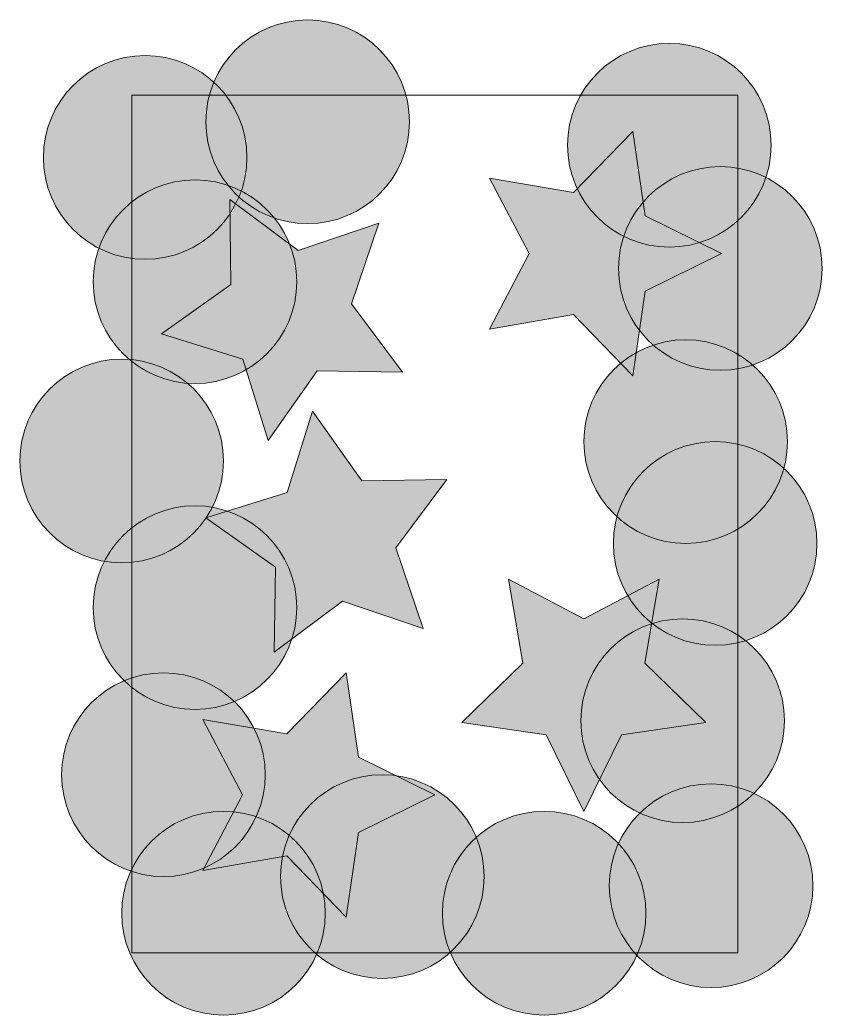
# Model space of a CAD drawing. Extents: x -110 to 678, y -903 to 74.
import ezdxf

# ---------------------------------------------------------------- set-up
doc = ezdxf.new("R2010")
doc.units = 0
doc.header["$MEASUREMENT"] = 0
doc.layers.add('Layer 1', color=7, linetype='Continuous', lineweight=0)

# ---------------------------------------------------------------- blocks, each defined once
blk = doc.blocks.new('Block_0')
at = {"layer": 'Layer 1', "true_color": 0xed1c24, "transparency": 33554687}
h = blk.add_hatch(color=240, dxfattribs=at)
h.dxf.hatch_style = 2
edge = h.paths.add_edge_path()
edge.add_arc((172.64, -26), 100, 0, 360)
at = {"layer": 'Layer 1', "true_color": 0xffde17, "transparency": 33554687}
h = blk.add_hatch(color=40, dxfattribs=at)
h.dxf.hatch_style = 2
edge = h.paths.add_edge_path()
edge.add_arc((528, -49), 100, 0, 360)
at = {"layer": 'Layer 1', "true_color": 0xf26522, "transparency": 33554687}
h = blk.add_hatch(color=30, dxfattribs=at)
h.dxf.hatch_style = 2
edge = h.paths.add_edge_path()
edge.add_arc((13, -61), 100, 0, 360)
at = {"layer": 'Layer 1', "true_color": 0x7f3f98, "transparency": 33554687}
h = blk.add_hatch(color=205, dxfattribs=at)
h.dxf.hatch_style = 2
h.paths.add_polyline_path([(579.21, -155.4), (504.16, -192.44), (492.12, -275.26), (433.7, -215.33), (351.21, -229.48), (390.16, -155.4), (351.21, -81.32), (433.7, -95.46), (492.12, -35.53), (504.16, -118.36)])
at = {"layer": 'Layer 1', "true_color": 0xf26522, "transparency": 33554687}
h = blk.add_hatch(color=30, dxfattribs=at)
h.dxf.hatch_style = 2
edge = h.paths.add_edge_path()
edge.add_arc((578, -170), 100, 0, 360)
at = {"layer": 'Layer 1', "true_color": 0xffde17, "transparency": 33554687}
h = blk.add_hatch(color=40, dxfattribs=at)
h.dxf.hatch_style = 2
edge = h.paths.add_edge_path()
edge.add_arc((62, -183), 100, 0, 360)
at = {"layer": 'Layer 1', "true_color": 0xed1c24, "transparency": 33554687}
h = blk.add_hatch(color=240, dxfattribs=at)
h.dxf.hatch_style = 2
h.paths.add_polyline_path([(242.61, -125.39), (215.73, -204.65), (265.79, -271.73), (182.1, -270.66), (133.77, -338.99), (108.93, -259.07), (29.01, -234.23), (97.34, -185.9), (96.27, -102.21), (163.35, -152.27)])
at = {"layer": 'Layer 1', "true_color": 0x00a14b, "transparency": 33554687}
h = blk.add_hatch(color=114, dxfattribs=at)
h.dxf.hatch_style = 2
edge = h.paths.add_edge_path()
edge.add_arc((544, -340), 100, 0, 360)
at = {"layer": 'Layer 1', "true_color": 0x21409a, "transparency": 33554687}
h = blk.add_hatch(color=154, dxfattribs=at)
h.dxf.hatch_style = 2
edge = h.paths.add_edge_path()
edge.add_arc((-10, -359), 100, 0, 360)
at = {"layer": 'Layer 1', "true_color": 0xf26522, "transparency": 33554687}
h = blk.add_hatch(color=30, dxfattribs=at)
h.dxf.hatch_style = 2
h.paths.add_polyline_path([(286.24, -523.61), (206.98, -496.73), (139.9, -546.79), (140.97, -463.1), (72.64, -414.77), (152.56, -389.93), (177.41, -310.01), (225.73, -378.34), (309.42, -377.27), (259.36, -444.35)])
at = {"layer": 'Layer 1', "true_color": 0x21409a, "transparency": 33554687}
h = blk.add_hatch(color=154, dxfattribs=at)
h.dxf.hatch_style = 2
edge = h.paths.add_edge_path()
edge.add_arc((573, -440), 100, 0, 360)
at = {"layer": 'Layer 1', "true_color": 0x7f3f98, "transparency": 33554687}
h = blk.add_hatch(color=205, dxfattribs=at)
h.dxf.hatch_style = 2
edge = h.paths.add_edge_path()
edge.add_arc((62, -503), 100, 0, 360)
at = {"layer": 'Layer 1', "true_color": 0xf26522, "transparency": 33554687}
h = blk.add_hatch(color=30, dxfattribs=at)
h.dxf.hatch_style = 2
h.paths.add_polyline_path([(444, -703), (406.96, -627.95), (324.13, -615.91), (384.07, -557.49), (369.92, -475), (444, -513.95), (518.08, -475), (503.93, -557.49), (563.87, -615.91), (481.04, -627.95)])
at = {"layer": 'Layer 1', "true_color": 0x7f3f98, "transparency": 33554687}
h = blk.add_hatch(color=205, dxfattribs=at)
h.dxf.hatch_style = 2
edge = h.paths.add_edge_path()
edge.add_arc((541, -614), 100, 0, 360)
at = {"layer": 'Layer 1', "true_color": 0x21409a, "transparency": 33554687}
h = blk.add_hatch(color=154, dxfattribs=at)
h.dxf.hatch_style = 2
edge = h.paths.add_edge_path()
edge.add_arc((31, -667), 100, 0, 360)
at = {"layer": 'Layer 1', "true_color": 0xed1c24, "transparency": 33554687}
h = blk.add_hatch(color=240, dxfattribs=at)
h.dxf.hatch_style = 2
h.paths.add_polyline_path([(297.64, -686.87), (222.58, -723.91), (210.55, -806.73), (152.13, -746.8), (69.64, -760.95), (108.58, -686.87), (69.64, -612.78), (152.13, -626.93), (210.55, -567), (222.58, -649.83)])
at = {"layer": 'Layer 1', "true_color": 0x7f3f98, "transparency": 33554687}
h = blk.add_hatch(color=205, dxfattribs=at)
h.dxf.hatch_style = 2
edge = h.paths.add_edge_path()
edge.add_arc((246, -767), 100, 0, 360)
at = {"layer": 'Layer 1', "true_color": 0x21409a, "transparency": 33554687}
h = blk.add_hatch(color=154, dxfattribs=at)
h.dxf.hatch_style = 2
edge = h.paths.add_edge_path()
edge.add_arc((569, -776), 100, 0, 360)
at = {"layer": 'Layer 1', "true_color": 0x00a14b, "transparency": 33554687}
h = blk.add_hatch(color=114, dxfattribs=at)
h.dxf.hatch_style = 2
edge = h.paths.add_edge_path()
edge.add_arc((90, -803), 100, 0, 360)
h = blk.add_hatch(color=114, dxfattribs=at)
h.dxf.hatch_style = 2
edge = h.paths.add_edge_path()
edge.add_arc((405, -803), 100, 0, 360)
at = {"layer": 'Layer 1'}
for points in [[(595.28, -841.89), (0, -841.89), (0, 0), (595.28, 0)], [(595.28, -841.89), (0, -841.89), (0, 0), (595.28, 0)], [(579.21, -155.4), (504.16, -192.44), (492.12, -275.26), (433.7, -215.33), (351.21, -229.48), (390.16, -155.4), (351.21, -81.32), (433.7, -95.46), (492.12, -35.53), (504.16, -118.36)], [(242.61, -125.39), (215.73, -204.65), (265.79, -271.73), (182.1, -270.66), (133.77, -338.99), (108.93, -259.07), (29.01, -234.23), (97.34, -185.9), (96.27, -102.21), (163.35, -152.27)], [(286.24, -523.61), (206.98, -496.73), (139.9, -546.79), (140.97, -463.1), (72.64, -414.77), (152.56, -389.93), (177.41, -310.01), (225.73, -378.34), (309.42, -377.27), (259.36, -444.35)], [(444, -703), (406.96, -627.95), (324.13, -615.91), (384.07, -557.49), (369.92, -475), (444, -513.95), (518.08, -475), (503.93, -557.49), (563.87, -615.91), (481.04, -627.95)], [(297.64, -686.87), (222.58, -723.91), (210.55, -806.73), (152.13, -746.8), (69.64, -760.95), (108.58, -686.87), (69.64, -612.78), (152.13, -626.93), (210.55, -567), (222.58, -649.83)]]:
    blk.add_lwpolyline(points, close=True, dxfattribs=at)
for centre in [(172.64, -26), (528, -49), (13, -61), (578, -170), (62, -183), (544, -340), (-10, -359), (573, -440), (62, -503), (541, -614), (31, -667), (246, -767), (569, -776), (90, -803), (405, -803)]:
    blk.add_circle(centre, 100, dxfattribs=at)

msp = doc.modelspace()

# ---------------------------------------------------------------- block references
at = {"layer": 'Layer 1'}
msp.add_blockref('Block_0', (0, 0), dxfattribs=at)

doc.saveas('drawing.dxf')
